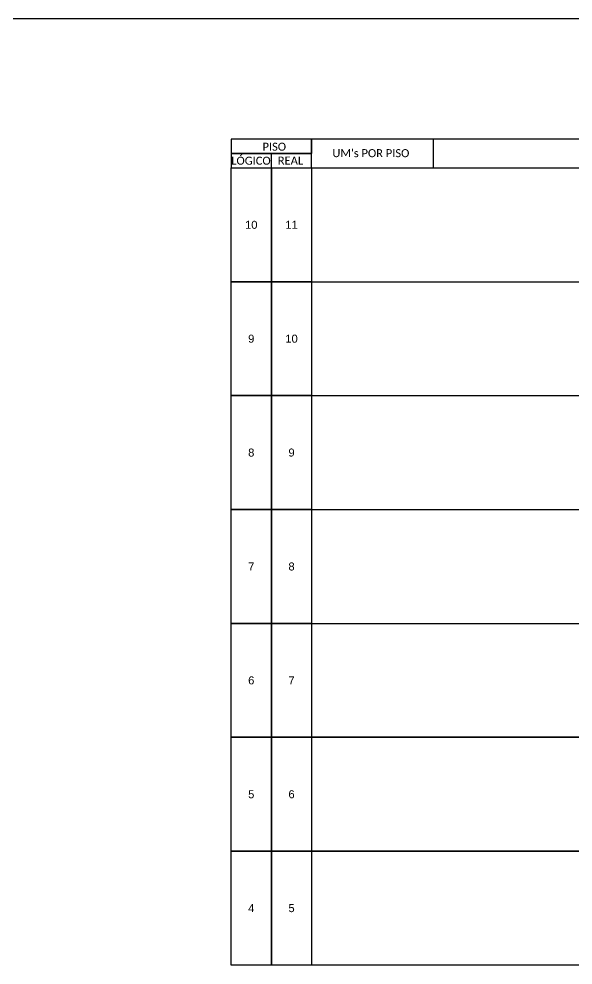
# Model space of a CAD drawing. Header units: metres. Extents: x -450 to 391, y -282 to 313.
# Drawn here: x 55.8 to 165.8, y 124.5 to 312.5 of the extents above; entities that cross this region are included whole.
import ezdxf
from ezdxf.enums import TextEntityAlignment as Align

# ---------------------------------------------------------------- set-up
doc = ezdxf.new("R2010")
doc.units = ezdxf.units.M
doc.styles.add('ARIAL', font='arial.ttf')
doc.styles.add('WMF-Calibri0', font='calibri.ttf')

msp = doc.modelspace()

# ---------------------------------------------------------------- linework, layer by layer
at = {"color": 7}
msp.add_lwpolyline([(-450.36, -281.47), (390.64, -281.47), (390.64, 312.53), (-450.36, 312.53)], close=True, dxfattribs=at)
at = {"color": 0}
for points in [[(97.9, 285.78), (113.89, 285.78), (113.89, 288.62), (97.9, 288.62)], [(97.9, 282.94), (113.89, 282.94), (113.89, 285.78), (97.9, 285.78)]]:
    msp.add_lwpolyline(points, close=True, dxfattribs=at)
for points in [[(274.04, 288.62), (113.89, 288.62), (113.89, 288.62), (113.89, 285.78)], [(138.13, 282.94), (138.13, 288.62)], [(105.9, 282.94), (105.9, 285.78)], [(113.89, 282.94), (274.04, 282.94)], [(113.89, 282.94), (274.04, 282.94)], [(113.89, 282.94), (274.04, 282.94)], [(113.89, 282.94), (274.04, 282.94)], [(113.89, 260.31), (274.04, 260.31)], [(113.89, 260.31), (274.04, 260.31)], [(113.89, 260.31), (274.04, 260.31)], [(113.89, 260.31), (274.04, 260.31)], [(113.89, 237.67), (274.04, 237.67)], [(113.89, 237.67), (274.04, 237.67)], [(113.89, 215.04), (274.04, 215.04)], [(113.89, 215.04), (274.04, 215.04)], [(113.89, 192.41), (274.04, 192.41)], [(113.89, 192.41), (274.04, 192.41)], [(113.89, 169.78), (274.04, 169.78)], [(274.04, 169.78), (113.89, 169.78)], [(113.89, 147.14), (274.04, 147.14)], [(274.04, 147.14), (113.89, 147.14)], [(274.04, 124.51), (113.89, 124.51)]]:
    msp.add_lwpolyline(points)
for points in [[(97.9, 282.94), (105.9, 282.94), (105.9, 260.31), (97.9, 260.31)], [(105.9, 282.94), (113.89, 282.94), (113.89, 260.31), (105.9, 260.31)], [(97.9, 260.31), (105.9, 260.31), (105.9, 237.67), (97.9, 237.67)], [(105.9, 260.31), (113.89, 260.31), (113.89, 237.67), (105.9, 237.67)], [(97.9, 237.67), (105.9, 237.67), (105.9, 215.04), (97.9, 215.04)], [(105.9, 237.67), (113.89, 237.67), (113.89, 215.04), (105.9, 215.04)], [(97.9, 215.04), (105.9, 215.04), (105.9, 192.41), (97.9, 192.41)], [(105.9, 215.04), (113.89, 215.04), (113.89, 192.41), (105.9, 192.41)], [(97.9, 192.41), (105.9, 192.41), (105.9, 169.78), (97.9, 169.78)], [(105.9, 192.41), (113.89, 192.41), (113.89, 169.78), (105.9, 169.78)], [(97.9, 169.78), (105.9, 169.78), (105.9, 147.14), (97.9, 147.14)], [(105.9, 169.78), (113.89, 169.78), (113.89, 147.14), (105.9, 147.14)], [(97.9, 147.14), (105.9, 147.14), (105.9, 124.51), (97.9, 124.51)], [(105.9, 147.14), (113.89, 147.14), (113.89, 124.51), (105.9, 124.51)]]:
    msp.add_lwpolyline(points, close=True)

# ---------------------------------------------------------------- texts
at = {"color": 0, "style": 'WMF-Calibri0'}
for s, height, p in [('     PISO', 1.59, (101.33, 286.34)), ("UM's POR PISO", 1.5898, (118.01, 285.06)), ('  LÓGICO', 1.59, (96.8, 283.56)), ('    REAL', 1.59, (104.93, 283.59))]:
    msp.add_text(s, height=height, dxfattribs=at).set_placement(p)
at = {"style": 'ARIAL', "flags": 12}
for tag, p in [('10', (101.9, 271.62)), ('11', (109.9, 271.62)), ('9', (101.9, 248.99)), ('10', (109.9, 248.99)), ('8', (101.9, 226.36)), ('9', (109.9, 226.36)), ('7', (101.9, 203.72)), ('8', (109.9, 203.72)), ('6', (101.9, 181.09)), ('7', (109.9, 181.09)), ('5', (101.9, 158.46)), ('6', (109.9, 158.46)), ('4', (101.9, 135.83)), ('5', (109.9, 135.83))]:
    msp.add_attdef(tag, text='XX', height=1.59, dxfattribs=at).set_placement(p, align=Align.MIDDLE_CENTER)

doc.saveas('drawing.dxf')
